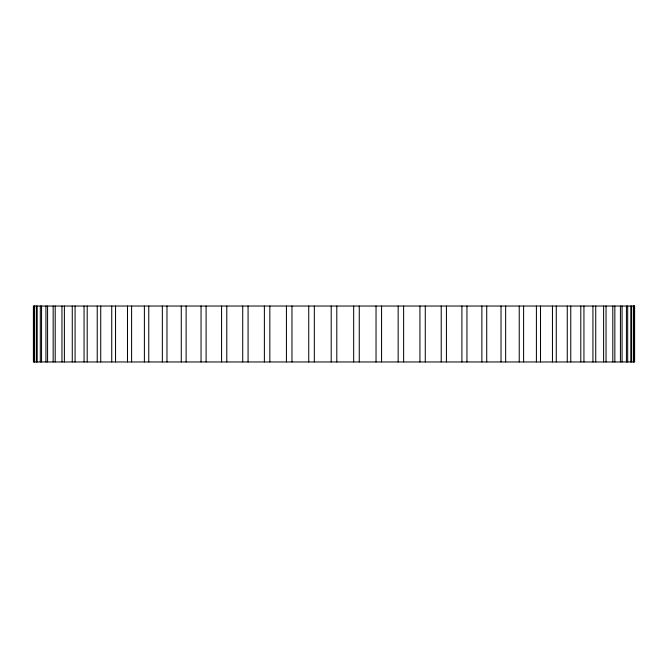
<?xml version="1.0" encoding="UTF-8"?>
<svg xmlns="http://www.w3.org/2000/svg" width="668" height="668" viewBox="0 0 668 668"><rect width="100%" height="100%" fill="white"/><g stroke="black" fill="none" stroke-linecap="round" stroke-linejoin="round"><path stroke-width="1" d="M633.965 306.036L633.965 361.964M633.548 306.036L633.548 361.964M631.661 306.036L631.661 361.964M630.826 306.036L630.826 361.964M627.686 306.036L627.686 361.964M626.442 306.036L626.442 361.964M622.067 306.036L622.067 361.964M620.422 306.036L620.422 361.964M614.844 306.036L614.844 361.964M612.798 306.036L612.798 361.964M606.043 306.036L606.043 361.964M603.613 306.036L603.613 361.964M595.731 306.036L595.731 361.964M592.925 306.036L592.925 361.964M583.941 306.036L583.941 361.964M580.793 306.036L580.793 361.964M570.764 306.036L570.764 361.964M567.274 306.036L567.274 361.964M556.26 306.036L556.26 361.964M552.453 306.036L552.453 361.964M540.512 306.036L540.512 361.964M536.404 306.036L536.404 361.964M523.612 306.036L523.612 361.964M519.236 306.036L519.236 361.964M505.651 306.036L505.651 361.964M501.025 306.036L501.025 361.964M486.721 306.036L486.721 361.964M481.878 306.036L481.878 361.964M466.949 306.036L466.949 361.964M461.905 306.036L461.905 361.964M446.424 306.036L446.424 361.964M441.214 306.036L441.214 361.964M425.282 306.036L425.282 361.964M419.93 306.036L419.93 361.964M403.622 306.036L403.622 361.964M398.161 306.036L398.161 361.964M381.57 306.036L381.57 361.964M376.034 306.036L376.034 361.964M359.259 306.036L359.259 361.964M353.673 306.036L353.673 361.964M336.797 306.036L336.797 361.964M331.203 306.036L331.203 361.964M314.327 306.036L314.327 361.964M308.741 306.036L308.741 361.964M291.966 306.036L291.966 361.964M286.43 306.036L286.43 361.964M269.839 306.036L269.839 361.964M264.378 306.036L264.378 361.964M248.07 306.036L248.07 361.964M242.718 306.036L242.718 361.964M226.786 306.036L226.786 361.964M221.576 306.036L221.576 361.964M206.095 306.036L206.095 361.964M201.051 306.036L201.051 361.964M186.121 306.036L186.121 361.964M181.278 306.036L181.278 361.964M166.975 306.036L166.975 361.964M162.349 306.036L162.349 361.964M148.764 306.036L148.764 361.964M144.388 306.036L144.388 361.964M131.596 306.036L131.596 361.964M127.488 306.036L127.488 361.964M115.547 306.036L115.547 361.964M111.74 306.036L111.74 361.964M100.726 306.036L100.726 361.964M97.236 306.036L97.236 361.964M87.207 306.036L87.207 361.964M84.059 306.036L84.059 361.964M75.075 306.036L75.075 361.964M72.269 306.036L72.269 361.964M64.387 306.036L64.387 361.964M61.957 306.036L61.957 361.964M55.202 306.036L55.202 361.964M53.156 306.036L53.156 361.964M47.578 306.036L47.578 361.964M45.933 306.036L45.933 361.964M41.558 306.036L41.558 361.964M40.314 306.036L40.314 361.964M37.174 306.036L37.174 361.964M36.339 306.036L36.339 361.964M34.452 306.036L34.452 361.964M34.035 306.036L34.035 361.964M634.6 306.036L33.4 306.036L33.4 361.964L634.6 361.964L634.6 306.036"/></g></svg>
